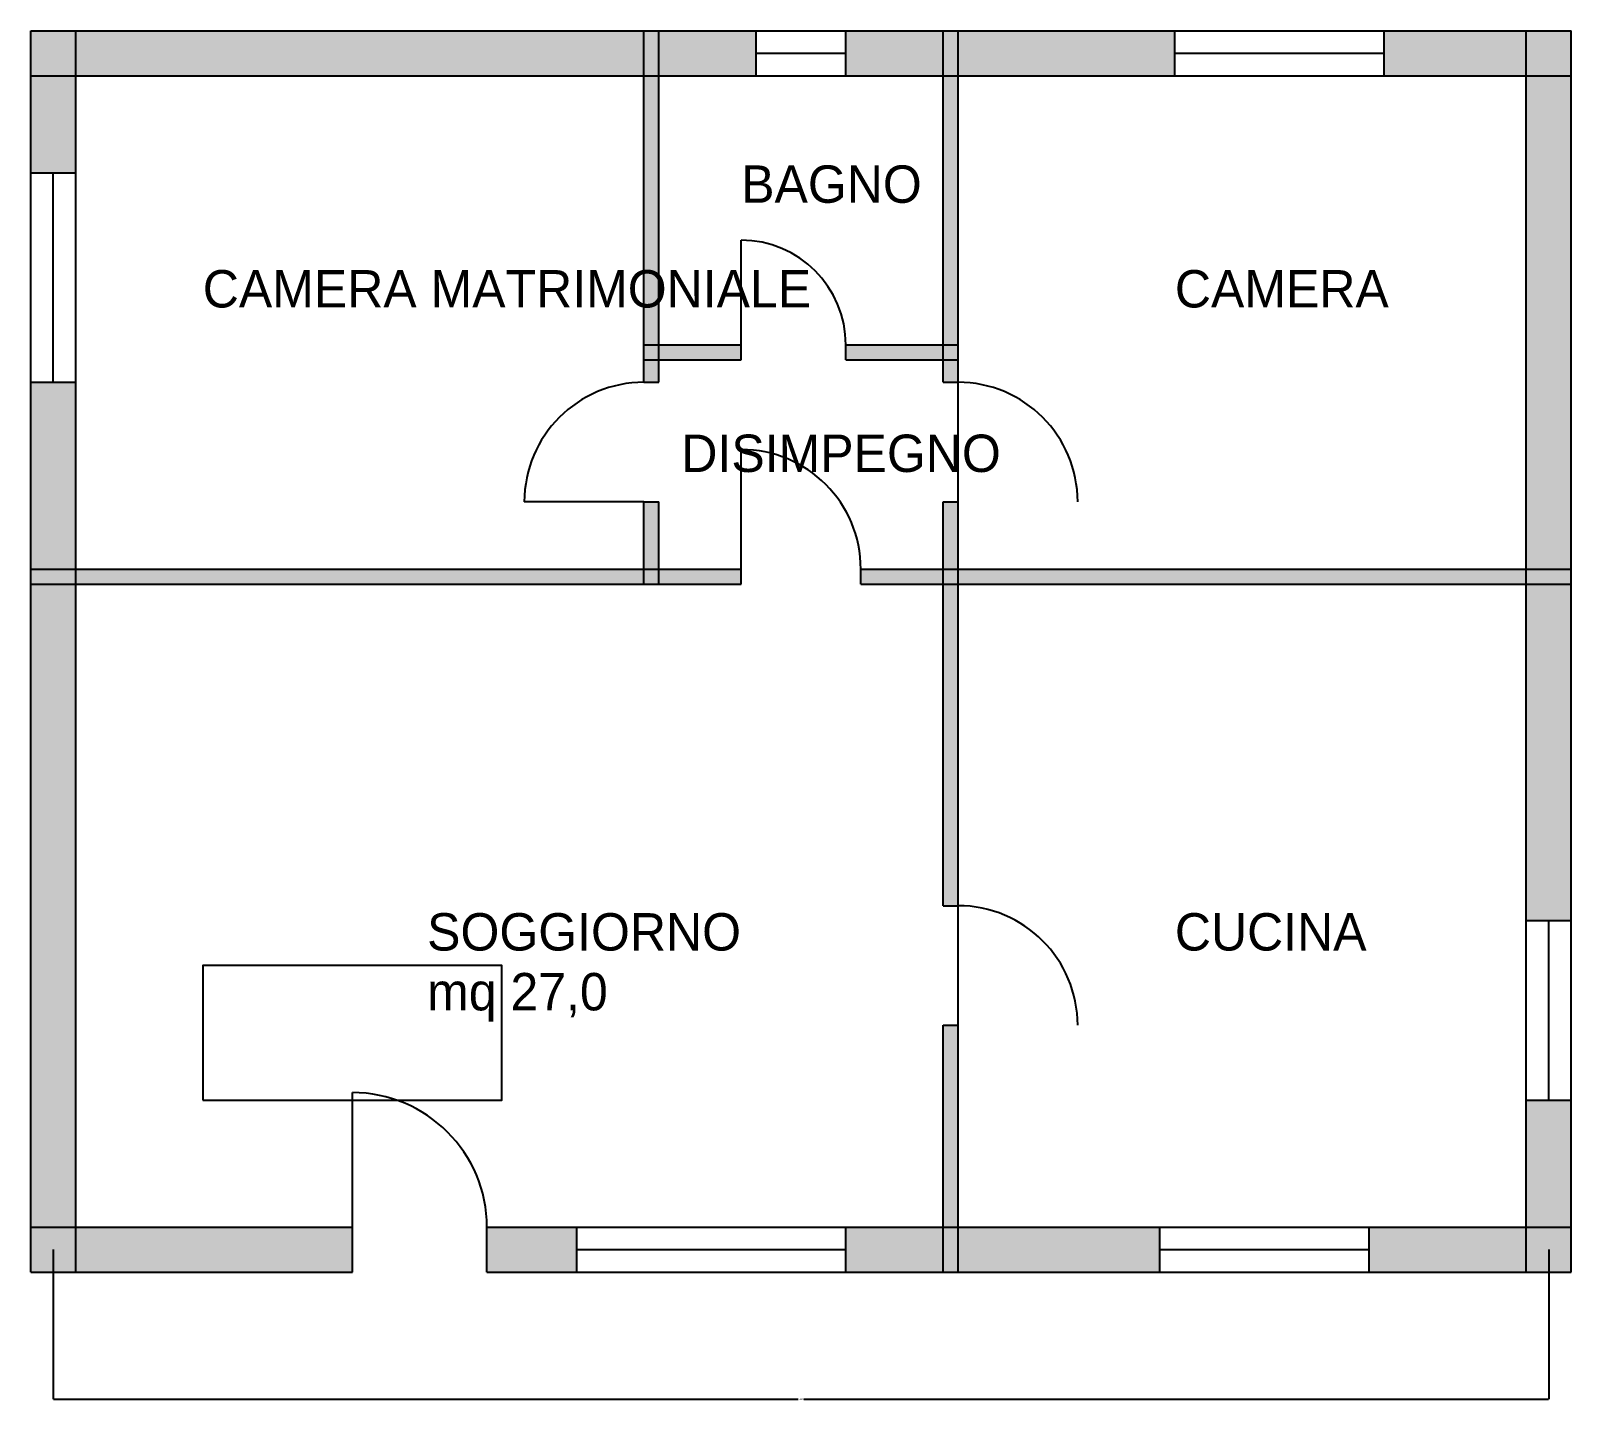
# Model space of a CAD drawing. Header units: centimetres. Extents: x -15 to 1015, y -101 to 815.
import ezdxf

# ---------------------------------------------------------------- set-up
doc = ezdxf.new("R2010")
doc.units = ezdxf.units.CM
for name, color, linetype in [('ARREDI', 7, 'Continuous'), ('CAMPITURE', 7, 'Continuous'), ('FINESTRE', 7, 'Continuous'), ('MURI', 7, 'Continuous'), ('PORTE', 7, 'Continuous'), ('QUOTE', 7, 'Continuous'), ('TESTI', 7, 'Continuous')]:
    doc.layers.add(name, color=color, linetype=linetype)
doc.dimstyles.get("Standard").update_dxf_attribs({"dimtxt": 2.5, "dimasz": 2.5, "dimexe": 1.25, "dimexo": 0.625, "dimtad": 1, "dimcen": 2.5, "dimazin": 3, "dimtfac": 1, "dimtmove": 0, "dimatfit": 3})

# ---------------------------------------------------------------- blocks, each defined once
blk = doc.blocks.new('PORTA')
blk.add_line((0, 0), (0, 1))
blk.add_arc((0, 0), 1, 0, 90)
blk = doc.blocks.new('FINESTRA')
for p, q in [((0, 1), (1, 1)), ((0, 0.5), (1, 0.5)), ((0, 0), (1, 0))]:
    blk.add_line(p, q)
blk = doc.blocks.new('_CLOSEDFILLED')
at = {"color": 0, "linetype": 'BYBLOCK'}
blk.add_solid([(-1, 0.2), (0, 0), (-1, -0.2)], dxfattribs=at)
blk = doc.blocks.new('*D1')
for p, q in [((0, 0), (0, -100)), ((1000, 0), (1000, -100)), ((0.25, -100), (498, -100)), ((502, -100), (999.75, -100))]:
    blk.add_line(p, q)
at = {"layer": 'Defpoints'}
for p in [(0, 0), (1000, 0), (0, -100)]:
    blk.add_point(p, dxfattribs=at)
at = {"layer": 'QUOTE', "xscale": 0.25, "yscale": 0.25, "rotation": 180}
blk.add_blockref('_CLOSEDFILLED', (0, -100), dxfattribs=at)
at = {"layer": 'QUOTE', "xscale": 0.25, "yscale": 0.25}
blk.add_blockref('_CLOSEDFILLED', (1000, -100), dxfattribs=at)
at = {"layer": 'QUOTE', "insert": (500, -100), "char_height": 1, "attachment_point": 5}
blk.add_mtext('1000', dxfattribs=at)

msp = doc.modelspace()

# ---------------------------------------------------------------- hatches: boundary and pattern name
at = {"layer": 'CAMPITURE'}
for points in [[(-15, 785), (470, 785), (470, 815), (-15, 815)], [(-15, 720), (15, 720), (15, 815), (-15, 815)], [(395, 580), (405, 580), (405, 815), (395, 815)], [(530, 785), (750, 785), (750, 815), (530, 815)], [(595, 580), (605, 580), (605, 815), (595, 815)], [(890, 785), (1015, 785), (1015, 815), (890, 815)], [(985, 220), (1015, 220), (1015, 815), (985, 815)], [(395, 595), (460, 595), (460, 605), (395, 605)], [(530, 595), (605, 595), (605, 605), (530, 605)], [(-15, -15), (15, -15), (15, 580), (-15, 580)], [(395, 445), (405, 445), (405, 500), (395, 500)], [(595, 230), (605, 230), (605, 500), (595, 500)], [(-15, 445), (460, 445), (460, 455), (-15, 455)], [(540, 445), (1015, 445), (1015, 455), (540, 455)], [(595, -15), (605, -15), (605, 150), (595, 150)], [(985, -15), (1015, -15), (1015, 100), (985, 100)], [(-15, -15), (200, -15), (200, 15), (-15, 15)], [(290, -15), (350, -15), (350, 15), (290, 15)], [(530, -15), (740, -15), (740, 15), (530, 15)], [(880, -15), (1015, -15), (1015, 15), (880, 15)]]:
    msp.add_hatch(color=7, dxfattribs=at).paths.add_polyline_path(points)

# ---------------------------------------------------------------- linework, layer by layer
at = {"layer": 'ARREDI'}
msp.add_lwpolyline([(100, 100), (300, 100), (300, 190), (100, 190)], close=True, dxfattribs=at)
at = {"layer": 'MURI'}
for p, q in [((-15, 815), (470, 815)), ((-15, 720), (-15, 815)), ((15, 720), (15, 815)), ((395, 580), (395, 815)), ((405, 580), (405, 815)), ((470, 785), (470, 815)), ((530, 815), (750, 815)), ((530, 785), (530, 815)), ((595, 580), (595, 815)), ((605, 580), (605, 815)), ((750, 785), (750, 815)), ((890, 815), (1015, 815)), ((890, 785), (890, 815)), ((985, 220), (985, 815)), ((1015, 220), (1015, 815)), ((-15, 785), (470, 785)), ((530, 785), (750, 785)), ((890, 785), (1015, 785)), ((-15, 720), (15, 720)), ((395, 605), (460, 605)), ((460, 595), (460, 605)), ((530, 605), (605, 605)), ((530, 595), (530, 605)), ((395, 595), (460, 595)), ((530, 595), (605, 595)), ((-15, -15), (-15, 580)), ((-15, 580), (15, 580)), ((15, -15), (15, 580)), ((395, 580), (405, 580)), ((595, 580), (605, 580)), ((395, 445), (395, 500)), ((395, 500), (405, 500)), ((405, 445), (405, 500)), ((595, 230), (595, 500)), ((595, 500), (605, 500)), ((605, 230), (605, 500)), ((-15, 455), (460, 455)), ((460, 445), (460, 455)), ((540, 455), (1015, 455)), ((540, 445), (540, 455)), ((-15, 445), (460, 445)), ((540, 445), (1015, 445)), ((595, 230), (605, 230)), ((985, 220), (1015, 220)), ((595, -15), (595, 150)), ((595, 150), (605, 150)), ((605, -15), (605, 150)), ((985, -15), (985, 100)), ((985, 100), (1015, 100)), ((1015, -15), (1015, 100)), ((-15, 15), (200, 15)), ((200, -15), (200, 15)), ((290, 15), (350, 15)), ((290, -15), (290, 15)), ((350, -15), (350, 15)), ((530, 15), (740, 15)), ((530, -15), (530, 15)), ((740, -15), (740, 15)), ((880, 15), (1015, 15)), ((880, -15), (880, 15)), ((-15, -15), (200, -15)), ((290, -15), (350, -15)), ((530, -15), (740, -15)), ((880, -15), (1015, -15))]:
    msp.add_line(p, q, dxfattribs=at)

# ---------------------------------------------------------------- block references
at = {"layer": 'FINESTRE', "yscale": 30}
for p, xscale in [((470, 785), 60), ((750, 785), 140), ((350, -15), 180), ((740, -15), 140)]:
    msp.add_blockref('FINESTRA', p, dxfattribs=dict(at, xscale=xscale))
at = {"layer": 'FINESTRE', "yscale": 30, "rotation": 90}
for p, xscale in [((15, 580), 140), ((1015, 100), 120)]:
    msp.add_blockref('FINESTRA', p, dxfattribs=dict(at, xscale=xscale))
at = {"layer": 'PORTE'}
for p, xscale, yscale in [((460, 605), 70, 70), ((605, 500), 80, 80), ((460, 455), 80, 80), ((605, 150), 80, 80), ((200, 15), 90, 90)]:
    msp.add_blockref('PORTA', p, dxfattribs=dict(at, xscale=xscale, yscale=yscale))
at = {"layer": 'PORTE', "xscale": 80, "yscale": 80, "rotation": 90}
msp.add_blockref('PORTA', (395, 500), dxfattribs=at)

# ---------------------------------------------------------------- texts
at = {"layer": 'TESTI'}
for s, p in [('BAGNO', (460, 700)), ('CAMERA MATRIMONIALE', (100, 630)), ('CAMERA', (750, 630)), ('DISIMPEGNO', (420, 520)), ('SOGGIORNO', (250, 200)), ('CUCINA', (750, 200)), ('mq 27,0', (250, 160))]:
    msp.add_text(s, height=25, dxfattribs=at).set_placement(p)

# ---------------------------------------------------------------- dimensions: what is measured, and where the dimension line sits
at = {"layer": 'QUOTE'}
dim = msp.add_linear_dim(base=(0, -100), p1=(0, 0), p2=(1000, 0), dimstyle='Standard', dxfattribs=at)
dim.commit()
dim.dimension.update_dxf_attribs({"geometry": '*D1', "text_midpoint": (500, -100)})

doc.saveas('drawing.dxf')
